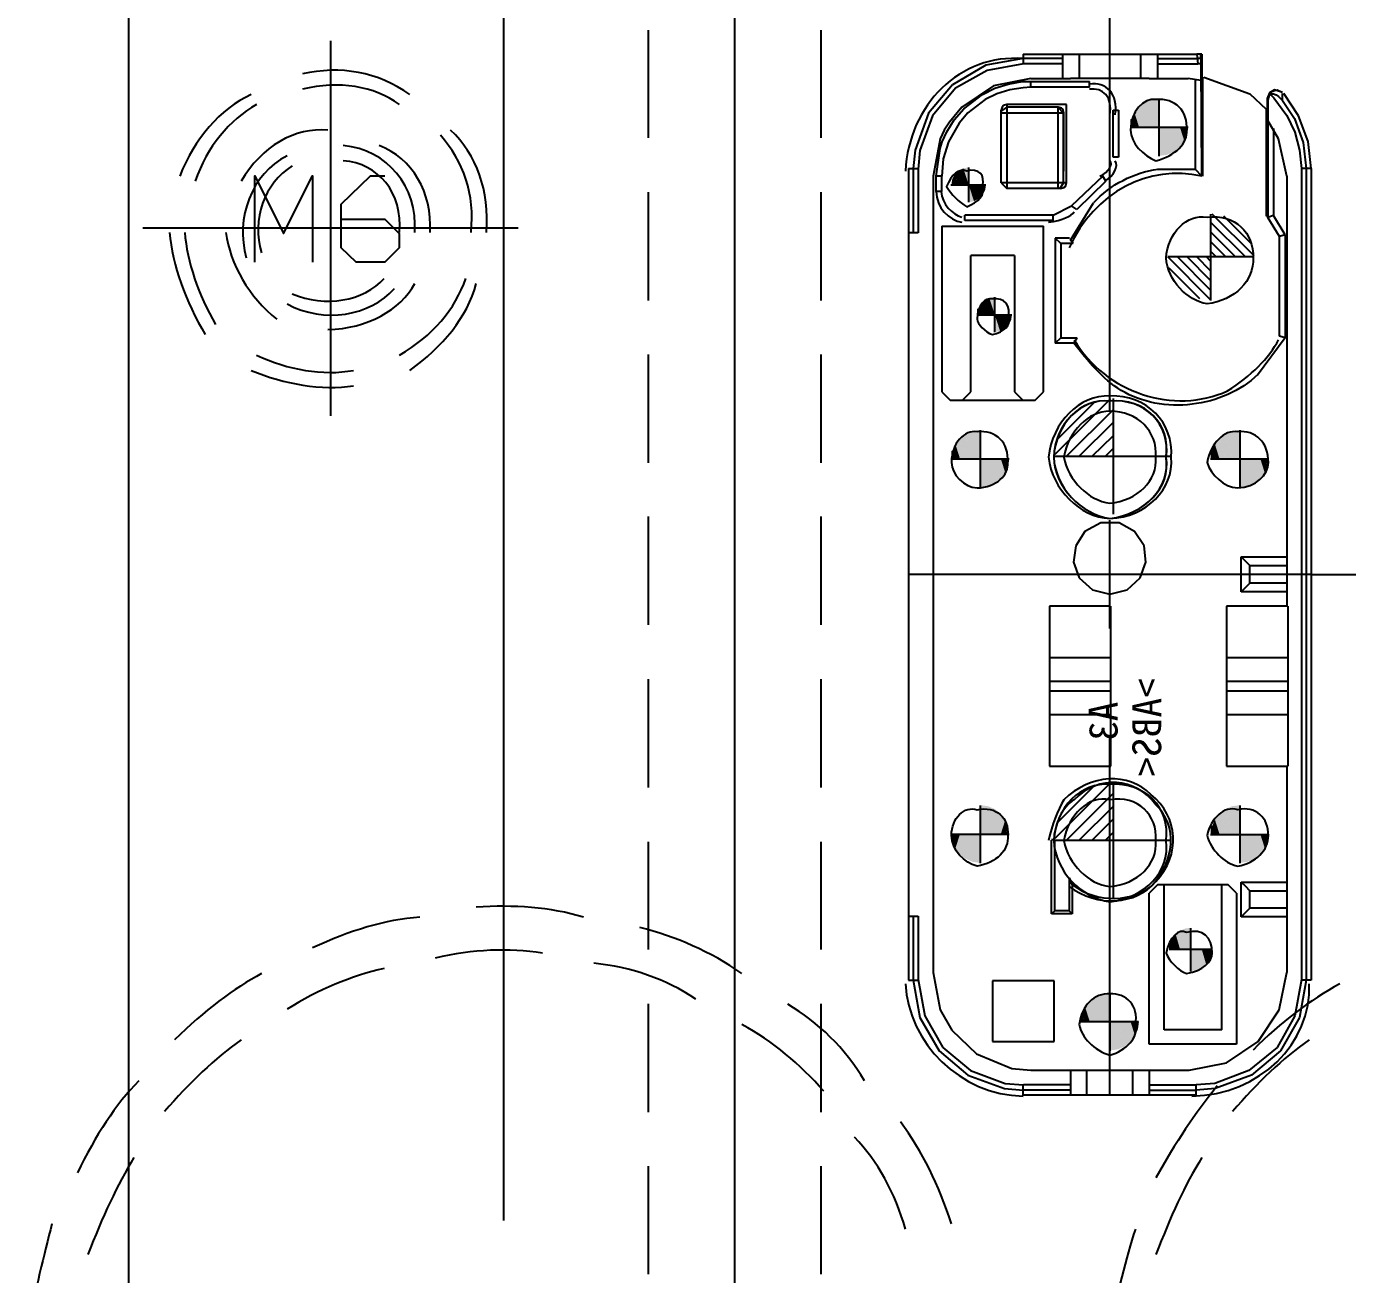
# Model space of a CAD drawing. Header units: millimetres. Extents: x 0 to 1170, y 491 to 1318.
# Drawn here: x 184.26 to 230.1, y 1083.93 to 1127.24 of the extents above; entities that cross this region are included whole.
import ezdxf

# ---------------------------------------------------------------- set-up
doc = ezdxf.new("R2010")
doc.units = ezdxf.units.MM
doc.styles.add('PDF SimSun', font='simsun.ttc')

# ---------------------------------------------------------------- blocks, each defined once
blk = doc.blocks.new('AHH1270-500010_1')
at = {"transparency": 33554687}
for points in [[(223.072, 1123.753), (223.072, 1124.619), (222.864, 1124.462)], [(223.313, 1123.753), (223.313, 1124.72), (223.072, 1124.619)], [(223.072, 1123.753), (223.313, 1123.754), (223.072, 1124.619)], [(223.573, 1123.753), (223.572, 1124.754), (223.313, 1124.72)], [(223.313, 1123.753), (223.572, 1123.754), (223.313, 1124.72)], [(222.705, 1123.753), (222.705, 1124.254), (222.605, 1124.013)], [(222.865, 1123.753), (222.864, 1124.462), (222.705, 1124.254)], [(222.705, 1123.753), (222.864, 1123.754), (222.705, 1124.254)], [(222.865, 1123.753), (223.072, 1123.754), (222.864, 1124.462)], [(222.605, 1123.753), (222.705, 1123.754), (222.605, 1124.013)], [(223.573, 1122.752), (223.833, 1122.786), (223.572, 1123.754)], [(223.832, 1122.786), (223.833, 1123.754), (223.572, 1123.754)], [(223.832, 1122.786), (224.074, 1122.887), (223.833, 1123.754)], [(224.073, 1122.886), (224.074, 1123.754), (223.833, 1123.754)], [(224.073, 1122.886), (224.281, 1123.045), (224.074, 1123.754)], [(224.281, 1123.045), (224.281, 1123.754), (224.074, 1123.754)], [(224.281, 1123.045), (224.439, 1123.252), (224.281, 1123.754)], [(224.44, 1123.252), (224.439, 1123.754), (224.281, 1123.754)], [(224.44, 1123.252), (224.54, 1123.493), (224.439, 1123.754)], [(224.54, 1123.494), (224.54, 1123.754), (224.439, 1123.754)], [(224.54, 1123.494), (224.574, 1123.754), (224.54, 1123.754)], [(216.769, 1121.747), (216.769, 1122.317), (216.601, 1122.232)], [(216.954, 1121.747), (216.953, 1122.348), (216.769, 1122.317)], [(216.769, 1121.747), (216.953, 1121.746), (216.769, 1122.317)], [(216.383, 1121.747), (216.382, 1121.933), (216.354, 1121.746)], [(216.468, 1121.747), (216.467, 1122.099), (216.382, 1121.933)], [(216.383, 1121.747), (216.467, 1121.746), (216.382, 1121.933)], [(216.601, 1121.747), (216.601, 1122.232), (216.467, 1122.099)], [(216.468, 1121.747), (216.601, 1121.746), (216.467, 1122.099)], [(216.601, 1121.747), (216.769, 1121.746), (216.601, 1122.232)], [(216.954, 1121.146), (217.14, 1121.175), (216.953, 1121.746)], [(217.14, 1121.175), (217.14, 1121.746), (216.953, 1121.746)], [(217.14, 1121.175), (217.308, 1121.261), (217.14, 1121.746)], [(217.307, 1121.261), (217.308, 1121.746), (217.14, 1121.746)], [(217.307, 1121.261), (217.441, 1121.393), (217.308, 1121.746)], [(217.44, 1121.394), (217.441, 1121.746), (217.308, 1121.746)], [(217.44, 1121.394), (217.526, 1121.562), (217.441, 1121.746)], [(217.526, 1121.561), (217.526, 1121.746), (217.441, 1121.746)], [(217.526, 1121.561), (217.555, 1121.746), (217.526, 1121.746)], [(217.504, 1117.244), (217.505, 1117.73), (217.372, 1117.597)], [(217.504, 1117.244), (217.672, 1117.244), (217.505, 1117.73)], [(217.672, 1117.244), (217.672, 1117.815), (217.505, 1117.73)], [(217.857, 1117.244), (217.858, 1117.845), (217.672, 1117.815)], [(217.672, 1117.244), (217.858, 1117.244), (217.672, 1117.815)], [(217.286, 1117.244), (217.372, 1117.244), (217.287, 1117.43)], [(217.371, 1117.244), (217.372, 1117.597), (217.287, 1117.43)], [(217.371, 1117.244), (217.505, 1117.244), (217.372, 1117.597)], [(217.857, 1116.643), (218.042, 1116.673), (217.858, 1117.244)], [(218.043, 1116.673), (218.042, 1117.244), (217.858, 1117.244)], [(218.043, 1116.673), (218.211, 1116.758), (218.042, 1117.244)], [(218.21, 1116.758), (218.211, 1117.244), (218.042, 1117.244)], [(218.21, 1116.758), (218.344, 1116.891), (218.211, 1117.244)], [(218.343, 1116.891), (218.344, 1117.244), (218.211, 1117.244)], [(218.343, 1116.891), (218.429, 1117.057), (218.344, 1117.244)], [(218.429, 1117.058), (218.429, 1117.244), (218.344, 1117.244)], [(218.429, 1117.058), (218.457, 1117.244), (218.429, 1117.244)], [(216.86, 1112.242), (216.859, 1113.108), (216.652, 1112.95)], [(217.102, 1112.242), (217.102, 1113.209), (216.859, 1113.108)], [(216.86, 1112.242), (217.102, 1112.241), (216.859, 1113.108)], [(217.361, 1112.242), (217.361, 1113.243), (217.102, 1113.209)], [(217.102, 1112.242), (217.361, 1112.241), (217.102, 1113.209)], [(225.864, 1112.242), (225.863, 1113.108), (225.656, 1112.95)], [(226.105, 1112.242), (226.104, 1113.209), (225.863, 1113.108)], [(225.864, 1112.242), (226.104, 1112.241), (225.863, 1113.108)], [(226.364, 1112.242), (226.365, 1113.243), (226.104, 1113.209)], [(226.105, 1112.242), (226.365, 1112.241), (226.104, 1113.209)], [(216.494, 1112.242), (216.494, 1112.743), (216.393, 1112.502)], [(216.653, 1112.242), (216.652, 1112.95), (216.494, 1112.743)], [(216.494, 1112.242), (216.652, 1112.241), (216.494, 1112.743)], [(216.653, 1112.242), (216.859, 1112.241), (216.652, 1112.95)], [(225.497, 1112.242), (225.498, 1112.743), (225.397, 1112.502)], [(225.497, 1112.242), (225.656, 1112.241), (225.498, 1112.743)], [(225.656, 1112.242), (225.656, 1112.95), (225.498, 1112.743)], [(225.656, 1112.242), (225.863, 1112.241), (225.656, 1112.95)], [(216.394, 1112.242), (216.494, 1112.241), (216.393, 1112.502)], [(217.361, 1111.24), (217.62, 1111.274), (217.361, 1112.241)], [(217.62, 1111.274), (217.62, 1112.241), (217.361, 1112.241)], [(217.62, 1111.274), (217.861, 1111.374), (217.62, 1112.241)], [(217.861, 1111.374), (217.861, 1112.241), (217.62, 1112.241)], [(217.861, 1111.374), (218.069, 1111.533), (217.861, 1112.241)], [(218.069, 1111.534), (218.069, 1112.241), (217.861, 1112.241)], [(218.069, 1111.534), (218.229, 1111.741), (218.069, 1112.241)], [(218.228, 1111.741), (218.229, 1112.241), (218.069, 1112.241)], [(218.228, 1111.741), (218.328, 1111.982), (218.229, 1112.241)], [(218.328, 1111.983), (218.328, 1112.241), (218.229, 1112.241)], [(218.328, 1111.983), (218.362, 1112.241), (218.328, 1112.241)], [(225.397, 1112.242), (225.498, 1112.241), (225.397, 1112.502)], [(226.364, 1111.24), (226.624, 1111.274), (226.365, 1112.241)], [(226.623, 1111.274), (226.624, 1112.241), (226.365, 1112.241)], [(226.623, 1111.274), (226.865, 1111.374), (226.624, 1112.241)], [(226.865, 1111.374), (226.865, 1112.241), (226.624, 1112.241)], [(226.865, 1111.374), (227.073, 1111.533), (226.865, 1112.241)], [(227.072, 1111.534), (227.073, 1112.241), (226.865, 1112.241)], [(227.072, 1111.534), (227.232, 1111.741), (227.073, 1112.241)], [(227.231, 1111.741), (227.232, 1112.241), (227.073, 1112.241)], [(227.231, 1111.741), (227.331, 1111.982), (227.232, 1112.241)], [(227.331, 1111.983), (227.331, 1112.241), (227.232, 1112.241)], [(227.331, 1111.983), (227.365, 1112.241), (227.331, 1112.241)], [(217.361, 1099.219), (217.62, 1100.187), (217.361, 1100.221)], [(217.62, 1099.219), (217.62, 1100.187), (217.361, 1099.219)], [(217.62, 1099.219), (217.861, 1100.086), (217.62, 1100.187)], [(217.861, 1099.219), (217.861, 1100.086), (217.62, 1099.219)], [(217.861, 1099.219), (218.069, 1099.928), (217.861, 1100.086)], [(218.069, 1099.219), (218.069, 1099.928), (217.861, 1099.219)], [(218.069, 1099.219), (218.229, 1099.721), (218.069, 1099.928)], [(225.656, 1099.219), (225.656, 1099.928), (225.498, 1099.721)], [(225.864, 1099.219), (225.863, 1100.086), (225.656, 1099.928)], [(225.656, 1099.219), (225.863, 1099.219), (225.656, 1099.928)], [(226.105, 1099.219), (226.104, 1100.187), (225.863, 1100.086)], [(225.864, 1099.219), (226.104, 1099.219), (225.863, 1100.086)], [(226.364, 1099.219), (226.365, 1100.221), (226.104, 1100.187)], [(226.105, 1099.219), (226.365, 1099.219), (226.104, 1100.187)], [(218.228, 1099.219), (218.229, 1099.721), (218.069, 1099.219)], [(218.228, 1099.219), (218.328, 1099.478), (218.229, 1099.721)], [(218.328, 1099.219), (218.328, 1099.478), (218.229, 1099.219)], [(218.328, 1099.219), (218.362, 1099.219), (218.328, 1099.478)], [(225.497, 1099.219), (225.498, 1099.721), (225.397, 1099.478)], [(225.397, 1099.219), (225.498, 1099.219), (225.397, 1099.478)], [(225.497, 1099.219), (225.656, 1099.219), (225.498, 1099.721)], [(216.394, 1098.96), (216.393, 1099.219), (216.359, 1099.219)], [(216.494, 1098.719), (216.494, 1099.219), (216.393, 1098.96)], [(216.394, 1098.96), (216.494, 1099.219), (216.393, 1099.219)], [(216.653, 1098.511), (216.652, 1099.219), (216.494, 1098.719)], [(216.494, 1098.719), (216.652, 1099.219), (216.494, 1099.219)], [(216.86, 1098.352), (216.859, 1099.219), (216.652, 1098.511)], [(216.653, 1098.511), (216.859, 1099.219), (216.652, 1099.219)], [(217.102, 1098.252), (217.102, 1099.219), (216.859, 1098.351)], [(216.86, 1098.352), (217.102, 1099.219), (216.859, 1099.219)], [(217.361, 1098.218), (217.361, 1099.219), (217.102, 1098.252)], [(217.102, 1098.252), (217.361, 1099.219), (217.102, 1099.219)], [(226.364, 1098.218), (226.624, 1098.252), (226.365, 1099.219)], [(226.623, 1098.252), (226.624, 1099.219), (226.365, 1099.219)], [(226.623, 1098.252), (226.865, 1098.351), (226.624, 1099.219)], [(226.865, 1098.352), (226.865, 1099.219), (226.624, 1099.219)], [(226.865, 1098.352), (227.073, 1098.511), (226.865, 1099.219)], [(227.072, 1098.511), (227.073, 1099.219), (226.865, 1099.219)], [(227.072, 1098.511), (227.232, 1098.719), (227.073, 1099.219)], [(227.231, 1098.719), (227.232, 1099.219), (227.073, 1099.219)], [(227.231, 1098.719), (227.331, 1098.96), (227.232, 1099.219)], [(227.331, 1098.96), (227.331, 1099.219), (227.232, 1099.219)], [(227.331, 1098.96), (227.365, 1099.219), (227.331, 1099.219)], [(224.135, 1095.216), (224.136, 1095.746), (224.015, 1095.592)], [(224.135, 1095.216), (224.29, 1095.216), (224.136, 1095.746)], [(224.291, 1095.216), (224.29, 1095.867), (224.136, 1095.746)], [(224.472, 1095.216), (224.471, 1095.941), (224.29, 1095.867)], [(224.291, 1095.216), (224.471, 1095.216), (224.29, 1095.867)], [(224.666, 1095.216), (224.666, 1095.966), (224.471, 1095.941)], [(224.472, 1095.216), (224.666, 1095.216), (224.471, 1095.941)], [(224.016, 1095.216), (224.015, 1095.592), (223.941, 1095.409)], [(223.941, 1095.216), (224.015, 1095.216), (223.941, 1095.409)], [(224.016, 1095.216), (224.136, 1095.216), (224.015, 1095.592)], [(224.666, 1094.465), (224.861, 1094.491), (224.666, 1095.216)], [(224.86, 1094.49), (224.861, 1095.216), (224.666, 1095.216)], [(224.86, 1094.49), (225.042, 1094.565), (224.861, 1095.216)], [(225.042, 1094.565), (225.042, 1095.216), (224.861, 1095.216)], [(225.042, 1094.565), (225.196, 1094.684), (225.042, 1095.216)], [(225.197, 1094.685), (225.196, 1095.216), (225.042, 1095.216)], [(225.197, 1094.685), (225.317, 1094.84), (225.196, 1095.216)], [(225.316, 1094.84), (225.317, 1095.216), (225.196, 1095.216)], [(225.316, 1094.84), (225.391, 1095.021), (225.317, 1095.216)], [(225.391, 1095.021), (225.391, 1095.216), (225.317, 1095.216)], [(225.391, 1095.021), (225.416, 1095.216), (225.391, 1095.216)], [(221.154, 1092.713), (221.155, 1093.421), (220.995, 1093.214)], [(221.154, 1092.713), (221.362, 1092.712), (221.155, 1093.421)], [(221.361, 1092.713), (221.362, 1093.579), (221.155, 1093.421)], [(221.361, 1092.713), (221.603, 1092.712), (221.362, 1093.579)], [(221.603, 1092.713), (221.603, 1093.68), (221.362, 1093.579)], [(221.862, 1092.713), (221.862, 1093.714), (221.603, 1093.68)], [(221.603, 1092.713), (221.862, 1092.712), (221.603, 1093.68)], [(220.895, 1092.713), (220.995, 1092.712), (220.896, 1092.971)], [(220.995, 1092.713), (220.995, 1093.214), (220.896, 1092.971)], [(220.995, 1092.713), (221.155, 1092.712), (220.995, 1093.214)], [(221.862, 1091.711), (222.121, 1091.745), (221.862, 1092.712)], [(222.121, 1091.745), (222.121, 1092.712), (221.862, 1092.712)], [(222.121, 1091.745), (222.362, 1091.845), (222.121, 1092.712)], [(222.363, 1091.845), (222.362, 1092.712), (222.121, 1092.712)], [(222.363, 1091.845), (222.57, 1092.004), (222.362, 1092.712)], [(222.57, 1092.004), (222.57, 1092.712), (222.362, 1092.712)], [(222.57, 1092.004), (222.729, 1092.212), (222.57, 1092.712)], [(222.729, 1092.212), (222.729, 1092.712), (222.57, 1092.712)], [(222.729, 1092.212), (222.829, 1092.453), (222.729, 1092.712)], [(222.829, 1092.453), (222.829, 1092.712), (222.729, 1092.712)], [(222.829, 1092.453), (222.864, 1092.712), (222.829, 1092.712)]]:
    blk.add_hatch(color=6, dxfattribs=at).paths.add_polyline_path(points)
at = {"color": 1, "transparency": 33554687}
for points in [[(221.855, 1126.283), (221.855, 1235.526)], [(200.822, 1096.702), (200.822, 1235.331)], [(221.855, 1113.869), (221.855, 1126.283)], [(221.855, 1106.35), (221.855, 1110.109)], [(228.842, 1108.229), (214.868, 1108.229)], [(228.842, 1108.229), (368.269, 1108.229)], [(221.855, 1090.158), (221.855, 1102.59)]]:
    blk.add_lwpolyline(points, dxfattribs=at)
at = {"color": 4, "transparency": 33554687}
blk.add_lwpolyline([(187.805, 1010.106), (287.933, 1010.106), (287.933, 1150.277), (187.805, 1150.277), (187.805, 1010.106)], dxfattribs=at)
at = {"color": 2, "transparency": 33554687}
for points in [[(208.838, 1017.803), (208.838, 1150.277)], [(205.841, 1123.374), (205.841, 1127.116)], [(211.835, 1123.374), (211.835, 1127.116)], [(205.841, 1117.735), (205.841, 1121.495)], [(211.835, 1117.735), (211.835, 1121.495)], [(205.841, 1112.095), (205.841, 1115.855)], [(211.835, 1112.095), (211.835, 1115.855)], [(205.841, 1106.474), (205.841, 1110.233)], [(211.835, 1106.474), (211.835, 1110.233)], [(205.841, 1100.834), (205.841, 1104.594)], [(211.835, 1100.834), (211.835, 1104.594)], [(205.841, 1095.213), (205.841, 1098.954)], [(211.835, 1095.213), (211.835, 1098.954)], [(205.841, 1089.573), (205.841, 1093.333)], [(211.835, 1089.573), (211.835, 1093.333)], [(205.841, 1083.951), (205.841, 1087.693)], [(211.835, 1083.951), (211.835, 1087.693)]]:
    blk.add_lwpolyline(points, dxfattribs=at)
at = {"color": 6, "transparency": 33554687}
for points in [[(194.81, 1126.744), (194.81, 1113.727)], [(223.558, 1124.74), (223.558, 1122.736)], [(222.565, 1123.747), (224.568, 1123.747)], [(222.605, 1123.753), (222.605, 1124.013), (222.605, 1123.753)], [(216.943, 1122.346), (216.943, 1121.14)], [(192.186, 1119.065), (192.186, 1122.062), (193.179, 1120.058), (194.19, 1122.062), (194.19, 1119.065)], [(195.183, 1120.555), (196.69, 1120.555), (197.187, 1120.058), (197.187, 1119.562), (196.69, 1119.065), (195.697, 1119.065), (195.183, 1119.562), (195.183, 1121.069), (196.194, 1122.062), (196.69, 1122.062)], [(216.34, 1121.743), (217.546, 1121.743)], [(225.349, 1120.732), (225.349, 1117.735)], [(226.555, 1119.242), (225.349, 1120.448)], [(226.856, 1119.278), (225.402, 1120.732)], [(226.785, 1119.686), (225.81, 1120.661)], [(201.319, 1120.235), (188.302, 1120.235)], [(226.218, 1119.242), (225.349, 1120.111)], [(225.881, 1119.242), (225.349, 1119.774)], [(225.349, 1117.753), (223.859, 1119.242)], [(226.856, 1119.242), (223.859, 1119.242)], [(225.349, 1118.09), (224.196, 1119.242)], [(225.349, 1118.427), (224.533, 1119.242)], [(225.349, 1118.764), (224.87, 1119.242)], [(225.349, 1119.101), (225.207, 1119.242)], [(225.544, 1119.242), (225.349, 1119.437)], [(224.976, 1117.788), (223.912, 1118.852)], [(217.847, 1117.841), (217.847, 1116.635)], [(217.244, 1117.238), (218.45, 1117.238)], [(217.286, 1117.244), (217.287, 1117.43), (217.286, 1117.244)], [(219.958, 1112.397), (221.891, 1114.33)], [(220.046, 1112.929), (221.341, 1114.224)], [(221.962, 1114.33), (221.962, 1110.322)], [(220.348, 1112.326), (221.962, 1113.94)], [(217.351, 1113.23), (217.351, 1111.227)], [(220.791, 1112.326), (221.962, 1113.496)], [(226.36, 1113.23), (226.36, 1111.227)], [(221.234, 1112.326), (221.962, 1113.035)], [(216.358, 1112.237), (218.362, 1112.237)], [(216.394, 1112.242), (216.393, 1112.502), (216.394, 1112.242)], [(219.958, 1112.326), (223.966, 1112.326)], [(221.696, 1112.326), (221.962, 1112.592)], [(225.349, 1112.237), (227.353, 1112.237)], [(225.397, 1112.242), (225.397, 1112.502), (225.397, 1112.242)], [(219.958, 1099.079), (221.891, 1101.012)], [(220.046, 1099.628), (221.341, 1100.923)], [(221.962, 1101.012), (221.962, 1097.021)], [(220.348, 1099.008), (221.962, 1100.622)], [(217.351, 1100.214), (217.351, 1098.21)], [(220.791, 1099.008), (221.962, 1100.178)], [(226.36, 1100.214), (226.36, 1098.21)], [(221.234, 1099.008), (221.962, 1099.735)], [(225.397, 1099.219), (225.397, 1099.478), (225.397, 1099.219)], [(218.362, 1099.203), (216.358, 1099.203)], [(219.958, 1099.008), (223.966, 1099.008)], [(221.696, 1099.008), (221.962, 1099.274)], [(225.349, 1099.203), (227.353, 1099.203)], [(224.657, 1094.45), (224.657, 1095.957)], [(225.402, 1095.213), (223.912, 1095.213)], [(223.941, 1095.216), (223.941, 1095.409), (223.941, 1095.216)], [(221.855, 1093.705), (221.855, 1091.701)], [(220.895, 1092.713), (220.896, 1092.971), (220.895, 1092.713)], [(220.844, 1092.712), (222.848, 1092.712)]]:
    blk.add_lwpolyline(points, dxfattribs=at)
at = {"color": 3, "transparency": 33554687}
for points in [[(218.84, 1126.123), (217.546, 1125.893)], [(218.858, 1125.946), (217.599, 1125.715)], [(218.84, 1126.283), (224.87, 1126.283)], [(218.84, 1126.283), (218.84, 1125.946)], [(220.206, 1126.123), (218.84, 1126.123)], [(220.206, 1125.946), (218.84, 1125.946)], [(220.206, 1126.283), (220.206, 1125.432)], [(220.791, 1126.283), (220.791, 1125.432)], [(222.919, 1126.283), (222.919, 1125.432)], [(223.504, 1126.283), (223.504, 1125.432)], [(223.504, 1126.123), (224.888, 1126.123)], [(223.504, 1125.946), (224.905, 1125.946)], [(224.87, 1126.283), (224.905, 1125.946)], [(225.047, 1126.283), (224.87, 1126.283)], [(225.012, 1126.123), (224.888, 1126.123)], [(225.012, 1125.946), (224.905, 1125.946)], [(225.012, 1126.123), (225.012, 1126.283)], [(225.012, 1126.123), (225.012, 1125.946)], [(225.012, 1125.946), (225.03, 1122.062)], [(225.047, 1126.283), (225.047, 1122.062)], [(217.546, 1125.893), (216.393, 1125.219)], [(217.599, 1125.715), (216.499, 1125.095)], [(225.065, 1125.485), (225.065, 1122.044)], [(225.118, 1125.485), (225.118, 1125.485)], [(225.118, 1125.485), (226.714, 1124.9)], [(216.393, 1125.219), (215.559, 1124.226)], [(216.499, 1125.095), (215.701, 1124.137)], [(217.812, 1125.183), (216.712, 1124.439)], [(217.439, 1124.882), (217.865, 1125.095)], [(219.106, 1125.432), (217.812, 1125.183)], [(217.865, 1125.095), (218.326, 1125.237)], [(218.379, 1125.041), (217.936, 1124.9)], [(218.326, 1125.237), (218.805, 1125.325)], [(218.84, 1125.112), (218.379, 1125.041)], [(218.805, 1125.325), (218.982, 1125.325), (219.053, 1125.325), (219.106, 1125.325)], [(219.106, 1125.13), (218.84, 1125.112)], [(219.106, 1125.432), (220.49, 1125.432)], [(219.106, 1125.325), (221.146, 1125.325)], [(219.106, 1125.13), (219.106, 1125.325)], [(221.146, 1125.13), (219.106, 1125.13)], [(223.221, 1125.432), (220.49, 1125.432)], [(221.146, 1125.13), (221.146, 1125.325)], [(223.221, 1125.432), (224.568, 1125.432)], [(225.012, 1125.361), (224.568, 1125.432)], [(224.817, 1125.396), (224.817, 1122.293)], [(225.012, 1125.361), (225.012, 1125.361)], [(227.566, 1125.041), (227.388, 1124.935), (227.317, 1124.74)], [(227.832, 1124.953), (227.654, 1125.024), (227.566, 1125.006), (227.477, 1124.971), (227.406, 1124.9), (227.353, 1124.811), (227.335, 1124.722)], [(227.849, 1124.953), (227.566, 1125.041)], [(216.783, 1124.385), (217.439, 1124.882)], [(217.528, 1124.705), (216.925, 1124.243)], [(217.936, 1124.9), (217.528, 1124.705)], [(226.714, 1124.9), (227.282, 1124.368)], [(227.317, 1124.74), (227.317, 1120.626)], [(227.335, 1124.651), (227.406, 1124.9)], [(227.335, 1124.651), (227.335, 1123.977)], [(227.335, 1124.651), (227.335, 1124.651)], [(227.406, 1124.9), (227.548, 1124.758), (227.991, 1124.155)], [(227.406, 1124.9), (227.53, 1124.9), (227.619, 1124.864), (227.707, 1124.811), (227.849, 1124.669)], [(227.832, 1124.953), (227.832, 1124.953)], [(227.849, 1124.669), (227.849, 1124.917)], [(227.849, 1124.917), (227.849, 1124.917)], [(227.849, 1124.669), (228.257, 1124.048)], [(228.399, 1124.137), (227.885, 1124.917)], [(227.885, 1124.917), (227.885, 1124.917)], [(215.559, 1124.226), (215.098, 1122.949)], [(215.701, 1124.137), (215.258, 1122.931)], [(216.712, 1124.439), (216.287, 1123.924)], [(216.446, 1123.995), (216.783, 1124.385)], [(216.925, 1124.243), (216.624, 1123.889)], [(218.273, 1124.527), (218.166, 1124.492), (218.113, 1124.439), (218.078, 1124.332)], [(218.078, 1121.814), (218.078, 1124.332)], [(220.241, 1124.226), (218.078, 1124.226)], [(218.273, 1124.439), (218.096, 1124.314)], [(218.096, 1124.314), (218.096, 1124.314)], [(220.348, 1124.527), (218.273, 1124.527)], [(218.273, 1124.527), (218.273, 1121.619)], [(220.046, 1124.439), (218.273, 1124.439)], [(220.064, 1124.439), (218.681, 1124.439)], [(218.681, 1124.439), (218.681, 1124.439)], [(220.046, 1124.439), (220.046, 1124.439)], [(220.046, 1124.439), (220.046, 1121.619)], [(220.241, 1124.226), (220.046, 1124.439)], [(220.259, 1124.243), (220.224, 1124.368), (220.17, 1124.403), (220.064, 1124.439)], [(220.241, 1124.226), (220.241, 1124.226)], [(220.241, 1121.814), (220.241, 1124.226)], [(220.259, 1122.222), (220.259, 1124.243)], [(220.348, 1121.814), (220.348, 1124.527)], [(221.962, 1124.332), (222.157, 1124.332)], [(221.962, 1122.701), (221.962, 1124.332)], [(222.157, 1124.332), (222.157, 1122.701)], [(227.282, 1124.368), (227.282, 1120.661)], [(227.282, 1124.368), (227.282, 1124.368)], [(227.991, 1124.155), (228.275, 1123.57)], [(228.736, 1123.25), (228.399, 1124.137)], [(216.287, 1123.924), (216.109, 1123.64), (215.967, 1123.339)], [(216.198, 1123.587), (216.446, 1123.995)], [(216.624, 1123.889), (216.251, 1123.233)], [(227.335, 1123.995), (227.335, 1120.608)], [(227.335, 1123.995), (227.335, 1123.995)], [(227.707, 1123.339), (227.335, 1123.977)], [(227.53, 1123.694), (227.53, 1120.679)], [(228.257, 1124.048), (228.559, 1123.215)], [(215.967, 1123.339), (215.719, 1122.044)], [(215.967, 1123.002), (216.038, 1123.233), (216.198, 1123.587)], [(216.251, 1123.233), (216.074, 1122.647)], [(227.991, 1122.044), (227.707, 1123.339)], [(228.275, 1123.57), (228.435, 1122.949)], [(228.559, 1123.215), (228.665, 1122.31)], [(228.842, 1122.31), (228.736, 1123.25)], [(215.098, 1122.949), (215.027, 1122.31)], [(215.258, 1122.931), (215.205, 1122.293)], [(215.826, 1122.044), (215.967, 1123.002)], [(222.157, 1122.701), (221.962, 1122.701)], [(228.435, 1122.949), (228.505, 1122.31)], [(214.868, 1122.31), (215.205, 1122.31)], [(214.868, 1122.31), (214.868, 1094.149)], [(215.027, 1122.31), (215.027, 1120.076)], [(215.205, 1122.31), (215.205, 1120.076)], [(216.074, 1122.647), (216.021, 1122.044)], [(223.504, 1122.293), (224.817, 1122.293)], [(224.817, 1122.293), (225.03, 1122.062)], [(228.842, 1122.31), (228.505, 1122.31)], [(228.505, 1122.31), (228.505, 1094.166)], [(228.665, 1122.31), (228.665, 1094.149)], [(228.842, 1122.31), (228.842, 1094.149)], [(215.719, 1122.044), (215.719, 1094.415)], [(216.021, 1122.044), (215.826, 1122.044)], [(215.826, 1121.512), (215.826, 1122.044)], [(216.021, 1121.512), (216.021, 1122.044)], [(220.348, 1121.814), (218.078, 1121.814)], [(218.078, 1121.814), (218.273, 1121.619)], [(220.241, 1121.814), (220.117, 1121.619)], [(220.135, 1121.619), (220.259, 1121.654), (220.312, 1121.69), (220.348, 1121.814)], [(220.259, 1122.222), (220.259, 1122.222)], [(221.607, 1122.044), (220.525, 1121.016)], [(221.713, 1121.867), (220.702, 1120.892)], [(221.713, 1121.867), (221.607, 1122.044)], [(227.991, 1122.044), (227.991, 1107.13)], [(216.021, 1121.512), (215.826, 1121.512)], [(220.135, 1121.619), (218.273, 1121.619)], [(220.117, 1121.619), (220.117, 1121.619)], [(219.887, 1120.697), (220.525, 1121.016)], [(220.578, 1119.703), (220.49, 1119.828), (221.288, 1121.122)], [(220.702, 1120.892), (220.525, 1121.016)], [(219.887, 1120.697), (216.819, 1120.697)], [(216.819, 1120.501), (216.819, 1120.697)], [(219.887, 1120.501), (216.819, 1120.501)], [(219.887, 1120.501), (219.887, 1120.697)], [(227.53, 1120.679), (227.335, 1120.608)], [(227.743, 1119.952), (227.335, 1120.608)], [(227.335, 1120.608), (227.335, 1120.608)], [(227.938, 1120.005), (227.53, 1120.679)], [(215.205, 1120.076), (214.868, 1120.076)], [(216.021, 1120.306), (219.55, 1120.306)], [(216.021, 1120.306), (216.021, 1114.561)], [(219.55, 1114.561), (219.55, 1120.306)], [(227.938, 1120.005), (227.743, 1119.952)], [(227.743, 1116.494), (227.743, 1119.952)], [(227.938, 1120.005), (227.938, 1116.44)], [(220.454, 1119.899), (219.958, 1119.899)], [(219.958, 1119.899), (219.958, 1116.245)], [(220.153, 1119.703), (219.958, 1119.899)], [(220.578, 1119.703), (220.153, 1119.703)], [(220.153, 1119.703), (220.153, 1116.44)], [(218.539, 1119.296), (217.031, 1119.296)], [(217.031, 1114.561), (217.031, 1119.296)], [(218.539, 1119.296), (218.539, 1114.561)], [(220.153, 1116.44), (219.958, 1116.245)], [(220.153, 1116.44), (220.72, 1116.44)], [(220.596, 1116.245), (220.72, 1116.44)], [(227.938, 1116.44), (226.98, 1115.146)], [(227.938, 1116.44), (227.743, 1116.494)], [(220.596, 1116.245), (219.958, 1116.245)], [(216.021, 1114.561), (216.322, 1114.259)], [(216.73, 1114.259), (217.031, 1114.561)], [(218.539, 1114.561), (218.84, 1114.259)], [(219.248, 1114.259), (219.55, 1114.561)], [(219.248, 1114.259), (216.322, 1114.259)], [(221.536, 1110.021), (220.986, 1109.719)], [(222.174, 1110.021), (221.536, 1110.021)], [(222.706, 1109.719), (222.174, 1110.021)], [(220.986, 1109.719), (220.667, 1109.223)], [(223.043, 1109.223), (222.706, 1109.719)], [(220.667, 1109.223), (220.596, 1108.655)], [(223.097, 1108.655), (223.043, 1109.223)], [(220.596, 1108.655), (220.791, 1108.105)], [(222.901, 1108.105), (223.097, 1108.655)], [(226.413, 1108.832), (227.991, 1108.832)], [(226.413, 1107.627), (226.413, 1108.832)], [(226.714, 1108.531), (226.572, 1108.673), (226.413, 1108.832)], [(226.714, 1108.531), (227.991, 1108.531)], [(226.714, 1107.928), (226.714, 1108.531)], [(220.791, 1108.105), (221.252, 1107.697)], [(222.458, 1107.697), (222.901, 1108.105)], [(221.252, 1107.697), (221.855, 1107.538)], [(221.855, 1107.538), (222.458, 1107.697)], [(226.714, 1107.928), (226.572, 1107.786), (226.413, 1107.627)], [(227.991, 1107.627), (226.413, 1107.627)], [(227.991, 1107.928), (226.714, 1107.928)], [(219.762, 1107.13), (219.762, 1101.579)], [(221.855, 1107.13), (219.762, 1107.13)], [(221.891, 1101.579), (221.891, 1107.13)], [(228.027, 1107.13), (225.899, 1107.13)], [(225.899, 1107.13), (225.899, 1101.579)], [(228.027, 1107.13), (228.027, 1101.579)], [(219.762, 1105.339), (221.891, 1105.339)], [(225.899, 1105.339), (228.027, 1105.339)], [(219.762, 1104.523), (221.891, 1104.523)], [(225.899, 1104.523), (228.027, 1104.523)], [(219.762, 1104.186), (221.891, 1104.186)], [(225.899, 1104.186), (228.027, 1104.186)], [(219.762, 1103.37), (221.891, 1103.37)], [(225.899, 1103.37), (228.027, 1103.37)], [(219.762, 1101.579), (221.891, 1101.579)], [(225.899, 1101.579), (228.027, 1101.579)], [(227.991, 1101.579), (227.991, 1094.415)], [(219.833, 1099.025), (219.94, 1099.025)], [(219.833, 1096.454), (219.833, 1099.008)], [(219.94, 1096.56), (219.94, 1099.025)], [(220.436, 1097.695), (220.436, 1096.56)], [(220.436, 1097.695), (220.49, 1097.589), (220.49, 1097.553), (220.507, 1097.518), (220.543, 1097.447)], [(226.413, 1096.348), (226.413, 1097.553)], [(226.413, 1097.553), (227.991, 1097.553)], [(226.714, 1097.252), (226.572, 1097.394), (226.413, 1097.553)], [(220.543, 1097.447), (220.543, 1096.454)], [(223.522, 1097.465), (223.221, 1097.163)], [(223.221, 1091.932), (223.221, 1097.163)], [(223.522, 1097.465), (225.952, 1097.465)], [(223.735, 1092.428), (223.735, 1097.465)], [(225.739, 1092.428), (225.739, 1097.465)], [(226.253, 1097.163), (225.952, 1097.465)], [(226.253, 1097.163), (226.253, 1091.932)], [(226.714, 1096.649), (226.714, 1097.252)], [(226.714, 1097.252), (227.991, 1097.252)], [(226.714, 1096.649), (226.572, 1096.507), (226.413, 1096.348)], [(227.991, 1096.649), (226.714, 1096.649)], [(214.868, 1096.365), (215.205, 1096.365)], [(215.027, 1096.365), (215.027, 1094.149)], [(215.205, 1096.365), (215.205, 1094.149)], [(219.94, 1096.56), (219.833, 1096.454)], [(220.543, 1096.454), (219.833, 1096.454)], [(220.436, 1096.56), (219.94, 1096.56)], [(220.436, 1096.56), (220.543, 1096.454)], [(227.991, 1096.348), (226.413, 1096.348)], [(215.719, 1094.415), (215.967, 1093.12)], [(227.725, 1093.12), (227.991, 1094.415)], [(214.868, 1094.149), (215.205, 1094.149)], [(215.027, 1094.149), (215.258, 1092.854)], [(215.205, 1094.166), (215.435, 1092.907)], [(217.776, 1094.131), (217.776, 1092.02)], [(219.922, 1094.131), (217.776, 1094.131)], [(219.922, 1092.02), (219.922, 1094.131)], [(228.505, 1094.166), (228.275, 1092.907)], [(228.665, 1094.149), (228.435, 1092.854)], [(228.842, 1094.149), (228.505, 1094.149)], [(215.435, 1092.907), (216.056, 1091.808)], [(215.967, 1093.12), (216.375, 1092.41)], [(226.998, 1092.02), (227.725, 1093.12)], [(228.275, 1092.907), (227.654, 1091.808)], [(215.258, 1092.854), (215.932, 1091.701)], [(228.435, 1092.854), (227.778, 1091.701)], [(216.375, 1092.41), (217.227, 1091.595)], [(217.776, 1092.02), (219.922, 1092.02)], [(225.739, 1092.428), (223.735, 1092.428)], [(225.899, 1091.276), (226.998, 1092.02)], [(215.932, 1091.701), (216.925, 1090.85)], [(216.056, 1091.808), (217.014, 1091.01)], [(217.227, 1091.595), (218.45, 1091.08)], [(226.253, 1091.932), (223.221, 1091.932)], [(227.654, 1091.808), (226.679, 1091.01)], [(227.778, 1091.701), (226.768, 1090.85)], [(218.45, 1091.08), (219.106, 1091.027)], [(224.604, 1091.027), (225.899, 1091.276)], [(216.925, 1090.85), (218.202, 1090.389)], [(217.014, 1091.01), (218.22, 1090.566)], [(219.106, 1091.027), (220.827, 1091.027)], [(220.49, 1091.027), (220.49, 1090.158)], [(220.827, 1091.027), (222.884, 1091.027)], [(221.057, 1090.158), (221.057, 1091.027)], [(222.653, 1090.158), (222.653, 1091.027)], [(222.884, 1091.027), (224.604, 1091.027)], [(223.221, 1091.027), (223.221, 1090.158)], [(226.679, 1091.01), (225.491, 1090.566)], [(226.768, 1090.85), (225.508, 1090.389)], [(218.202, 1090.389), (218.84, 1090.336)], [(218.22, 1090.566), (218.858, 1090.513)], [(218.84, 1090.158), (218.84, 1090.513)], [(220.49, 1090.336), (218.84, 1090.336)], [(224.852, 1090.158), (218.84, 1090.158)], [(220.49, 1090.513), (218.858, 1090.513)], [(223.221, 1090.513), (224.852, 1090.513)], [(223.221, 1090.336), (224.852, 1090.336)], [(225.491, 1090.566), (224.852, 1090.513)], [(224.852, 1090.158), (224.852, 1090.513)], [(225.508, 1090.389), (224.852, 1090.336)]]:
    blk.add_lwpolyline(points, dxfattribs=at)
at = {"color": 5, "transparency": 33554687}
blk.add_lwpolyline([(200.822, 1085.813), (200.822, 1096.702)], dxfattribs=at)
at = {"color": 3, "transparency": 33554687}
for points in [[(218.84, 1126.123), (216.656, 1126.298), (214.871, 1124.513), (214.761, 1122.222)], [(222.032, 1124.173), (222.167, 1124.89), (221.716, 1125.341), (221.146, 1125.237)], [(221.855, 1124.173), (221.966, 1124.779), (221.605, 1125.14), (221.146, 1125.059)], [(221.297, 1121.133), (221.867, 1121.748), (222.687, 1122.175), (223.518, 1122.293)], [(221.5, 1122.044), (221.834, 1122.2), (221.966, 1122.449), (221.855, 1122.576)], [(221.678, 1121.867), (222.003, 1122.071), (222.167, 1122.382), (222.032, 1122.576)], [(225.047, 1122.044), (223.212, 1122.476), (221.313, 1121.482), (220.436, 1119.562)], [(215.826, 1121.512), (215.827, 1120.961), (216.278, 1120.511), (216.712, 1120.448)], [(216.003, 1121.512), (216.029, 1121.073), (216.389, 1120.712), (216.712, 1120.626)], [(219.727, 1120.448), (220.216, 1120.511), (220.512, 1120.658), (220.614, 1120.803)], [(222.246, 1114.61), (221.592, 1115.003), (221.099, 1115.627), (220.606, 1116.251)], [(226.987, 1115.162), (226.39, 1114.587), (225.564, 1114.231), (224.704, 1114.13)], [(224.704, 1114.13), (223.845, 1114.03), (222.951, 1114.185), (222.246, 1114.61)], [(214.761, 1094.024), (214.871, 1091.961), (216.656, 1090.176), (218.84, 1090.123)], [(224.693, 1090.123), (227.069, 1090.176), (228.854, 1091.961), (228.771, 1094.024)]]:
    blk.add_open_spline(points, degree=3, dxfattribs=at)
at = {"color": 6, "transparency": 33554687}
for points in [[(197.559, 1124.882), (196.46, 1125.663), (195.147, 1125.895), (193.835, 1125.591)], [(197.205, 1124.527), (196.312, 1125.171), (195.118, 1125.381), (193.835, 1125.059)], [(192.062, 1124.882), (190.953, 1124.368), (190.096, 1123.347), (189.579, 1122.044)], [(192.239, 1124.527), (191.305, 1123.994), (190.526, 1123.065), (190.111, 1121.867)], [(194.722, 1123.64), (193.576, 1123.751), (192.419, 1123.083), (191.707, 1121.867)], [(200.219, 1120.094), (200.335, 1121.541), (199.879, 1122.795), (198.978, 1123.64)], [(199.687, 1120.094), (199.834, 1121.423), (199.42, 1122.563), (198.623, 1123.463)], [(193.303, 1122.754), (192.063, 1122.119), (191.507, 1120.589), (191.884, 1119.207)], [(197.737, 1120.094), (197.832, 1121.704), (196.785, 1122.952), (195.254, 1123.108)], [(198.269, 1120.094), (198.332, 1121.499), (197.664, 1122.655), (196.495, 1123.108)], [(193.48, 1122.399), (192.524, 1121.807), (192.06, 1120.532), (192.416, 1119.384)], [(197.205, 1120.094), (197.331, 1121.461), (196.459, 1122.501), (195.254, 1122.576)], [(189.224, 1120.094), (189.321, 1118.952), (189.777, 1117.698), (190.466, 1116.547)], [(189.756, 1120.094), (189.821, 1119.07), (190.236, 1117.93), (190.82, 1116.901)], [(191.175, 1120.094), (191.323, 1118.994), (191.991, 1117.838), (192.948, 1117.079)], [(193.303, 1117.611), (194.588, 1116.916), (196.192, 1117.199), (197.027, 1118.143)], [(193.48, 1117.966), (194.628, 1117.471), (195.965, 1117.707), (196.673, 1118.498)], [(194.722, 1116.724), (196.08, 1116.742), (197.237, 1117.41), (197.737, 1118.32)], [(197.205, 1115.837), (198.35, 1116.499), (199.13, 1117.428), (199.51, 1118.498)], [(197.559, 1115.305), (198.703, 1116.125), (199.56, 1117.146), (199.865, 1118.32)], [(192.239, 1115.837), (193.344, 1115.322), (194.538, 1115.112), (195.608, 1115.305)], [(192.062, 1115.305), (193.196, 1114.83), (194.509, 1114.598), (195.608, 1114.773)]]:
    blk.add_open_spline(points, degree=3, dxfattribs=at)
for points in [[(224.515, 1123.64), (224.574, 1123.2), (224.126, 1122.752), (223.451, 1122.576), (223.02, 1122.752), (222.571, 1123.2), (222.565, 1123.64), (222.571, 1124.306), (223.02, 1124.755), (223.451, 1124.705), (224.126, 1124.755), (224.574, 1124.306), (224.515, 1123.64)], [(217.422, 1121.69), (217.555, 1121.415), (217.286, 1121.146), (216.89, 1120.98), (216.622, 1121.146), (216.353, 1121.415), (216.18, 1121.69), (216.353, 1122.079), (216.622, 1122.348), (216.89, 1122.222), (217.286, 1122.348), (217.555, 1122.079), (217.422, 1121.69)], [(223.806, 1119.207), (223.861, 1118.416), (224.533, 1117.744), (225.225, 1117.611), (226.192, 1117.744), (226.865, 1118.416), (226.821, 1119.207), (226.865, 1120.075), (226.192, 1120.748), (225.225, 1120.626), (224.533, 1120.748), (223.861, 1120.075), (223.806, 1119.207)], [(218.308, 1117.079), (218.458, 1116.912), (218.189, 1116.643), (217.776, 1116.547), (217.526, 1116.643), (217.257, 1116.912), (217.244, 1117.079), (217.257, 1117.576), (217.526, 1117.845), (217.776, 1117.788), (218.189, 1117.845), (218.458, 1117.576), (218.308, 1117.079)], [(223.806, 1112.291), (223.966, 1111.231), (223.069, 1110.335), (221.855, 1110.162), (220.857, 1110.335), (219.961, 1111.231), (219.904, 1112.291), (219.961, 1113.443), (220.857, 1114.34), (221.855, 1114.241), (223.069, 1114.34), (223.966, 1113.443), (223.806, 1112.291)], [(218.308, 1112.113), (218.362, 1111.689), (217.914, 1111.24), (217.244, 1111.227), (216.808, 1111.24), (216.359, 1111.689), (216.358, 1112.113), (216.359, 1112.794), (216.808, 1113.243), (217.244, 1113.177), (217.914, 1113.243), (218.362, 1112.794), (218.308, 1112.113)], [(227.353, 1112.113), (227.365, 1111.689), (226.917, 1111.24), (226.289, 1111.227), (225.811, 1111.24), (225.363, 1111.689), (225.225, 1112.113), (225.363, 1112.794), (225.811, 1113.243), (226.289, 1113.177), (226.917, 1113.243), (227.365, 1112.794), (227.353, 1112.113)], [(223.806, 1098.99), (223.966, 1097.919), (223.069, 1097.022), (221.855, 1096.862), (220.857, 1097.022), (219.961, 1097.919), (219.904, 1098.99), (219.961, 1100.131), (220.857, 1101.027), (221.855, 1100.941), (223.069, 1101.027), (223.966, 1100.131), (223.806, 1098.99)], [(216.358, 1099.167), (216.359, 1098.666), (216.808, 1098.218), (217.244, 1098.103), (217.914, 1098.218), (218.362, 1098.666), (218.308, 1099.167), (218.362, 1099.772), (217.914, 1100.22), (217.244, 1100.054), (216.808, 1100.22), (216.359, 1099.772), (216.358, 1099.167)], [(227.353, 1099.167), (227.365, 1098.666), (226.917, 1098.218), (226.289, 1098.103), (225.811, 1098.218), (225.363, 1098.666), (225.225, 1099.167), (225.363, 1099.772), (225.811, 1100.22), (226.289, 1100.054), (226.917, 1100.22), (227.365, 1099.772), (227.353, 1099.167)], [(225.402, 1095.088), (225.417, 1094.801), (225.081, 1094.465), (224.515, 1094.379), (224.251, 1094.465), (223.915, 1094.801), (223.806, 1095.088), (223.915, 1095.63), (224.251, 1095.967), (224.515, 1095.798), (225.081, 1095.967), (225.417, 1095.63), (225.402, 1095.088)], [(222.742, 1092.606), (222.863, 1092.159), (222.415, 1091.711), (221.855, 1091.542), (221.309, 1091.711), (220.861, 1092.159), (220.791, 1092.606), (220.861, 1093.266), (221.309, 1093.714), (221.855, 1093.67), (222.415, 1093.714), (222.863, 1093.266), (222.742, 1092.606)]]:
    blk.add_open_spline(points, degree=3, knots=[0, 0, 0, 0, 1, 1, 1, 2, 2, 2, 3, 3, 3, 4, 4, 4, 4], dxfattribs=at)
at = {"color": 3, "transparency": 33554687}
for points, knots in [([(220.614, 1116.369), (221.709, 1114.52), (224.071, 1113.748), (225.934, 1114.596), (226.762, 1115.114), (227.374, 1115.734), (227.707, 1116.369)], [0, 0, 0, 0, 1, 1, 1, 2, 2, 2, 2]), ([(223.983, 1112.291), (224.076, 1111.175), (223.13, 1110.228), (221.855, 1110.162), (220.796, 1110.228), (219.85, 1111.175), (219.727, 1112.291), (219.85, 1113.509), (220.796, 1114.455), (221.855, 1114.419), (223.13, 1114.455), (224.076, 1113.509), (223.983, 1112.291)], [0, 0, 0, 0, 1, 1, 1, 2, 2, 2, 3, 3, 3, 4, 4, 4, 4]), ([(223.806, 1112.291), (223.976, 1111.23), (223.075, 1110.329), (221.855, 1110.162), (220.852, 1110.329), (219.951, 1111.23), (219.904, 1112.291), (219.951, 1113.453), (220.852, 1114.354), (221.855, 1114.241), (223.075, 1114.354), (223.976, 1113.453), (223.806, 1112.291)], [0, 0, 0, 0, 1, 1, 1, 2, 2, 2, 3, 3, 3, 4, 4, 4, 4]), ([(223.451, 1112.291), (223.513, 1111.486), (222.819, 1110.792), (221.855, 1110.695), (221.107, 1110.792), (220.413, 1111.486), (220.259, 1112.291), (220.413, 1113.198), (221.107, 1113.891), (221.855, 1113.887), (222.819, 1113.891), (223.513, 1113.198), (223.451, 1112.291)], [0, 0, 0, 0, 1, 1, 1, 2, 2, 2, 3, 3, 3, 4, 4, 4, 4]), ([(220.436, 1097.394), (221.424, 1096.676), (222.76, 1096.751), (223.451, 1097.571), (224.316, 1098.49), (224.242, 1099.826), (223.274, 1100.586), (222.502, 1101.382), (221.166, 1101.308), (220.259, 1100.409), (220.039, 1100.047), (219.847, 1099.541), (219.727, 1098.99)], [0, 0, 0, 0, 1, 1, 1, 2, 2, 2, 3, 3, 3, 4, 4, 4, 4]), ([(220.436, 1097.571), (221.189, 1096.864), (222.461, 1096.785), (223.274, 1097.394), (224.128, 1098.255), (224.208, 1099.527), (223.451, 1100.231), (222.737, 1101.194), (221.465, 1101.274), (220.614, 1100.409), (220.199, 1100.156), (219.951, 1099.607), (219.904, 1098.99)], [0, 0, 0, 0, 1, 1, 1, 2, 2, 2, 3, 3, 3, 4, 4, 4, 4]), ([(223.451, 1098.99), (223.513, 1098.173), (222.819, 1097.48), (221.855, 1097.394), (221.107, 1097.48), (220.413, 1098.173), (220.259, 1098.99), (220.413, 1099.885), (221.107, 1100.579), (221.855, 1100.409), (222.819, 1100.579), (223.513, 1099.885), (223.451, 1098.99)], [0, 0, 0, 0, 1, 1, 1, 2, 2, 2, 3, 3, 3, 4, 4, 4, 4])]:
    blk.add_open_spline(points, degree=3, knots=knots, dxfattribs=at)
at = {"color": 5, "transparency": 33554687}
for points in [[(203.589, 1096.33), (202.441, 1096.689), (201.156, 1096.764), (199.865, 1096.684)], [(197.914, 1096.33), (196.703, 1096.244), (195.47, 1095.875), (194.19, 1095.266)], [(209.087, 1094.379), (207.985, 1095.146), (206.803, 1095.656), (205.54, 1095.975)], [(202.17, 1095.088), (200.992, 1095.266), (199.752, 1095.227), (198.446, 1094.911)], [(207.49, 1093.492), (206.425, 1094.192), (205.255, 1094.604), (203.944, 1094.734)], [(192.416, 1094.379), (191.464, 1093.863), (190.431, 1093.094), (189.402, 1092.074)], [(196.673, 1094.556), (195.537, 1094.304), (194.396, 1093.821), (193.303, 1093.138)], [(213.343, 1090.655), (212.667, 1091.799), (211.73, 1092.682), (210.683, 1093.315)], [(211.924, 1090.3), (211.103, 1091.228), (210.161, 1092.034), (209.087, 1092.606)], [(191.707, 1092.074), (190.799, 1091.438), (189.909, 1090.575), (189.047, 1089.591)], [(188.16, 1090.655), (187.355, 1089.833), (186.648, 1088.758), (186.032, 1087.463)], [(216.358, 1085.689), (215.922, 1087.053), (215.344, 1088.203), (214.584, 1089.236)], [(214.761, 1085.512), (214.394, 1086.774), (213.808, 1087.866), (212.988, 1088.704)], [(187.983, 1087.995), (187.416, 1087.053), (186.898, 1085.927), (186.387, 1084.625)], [(185.145, 1085.689), (184.872, 1084.641), (184.575, 1083.389), (184.259, 1081.965)]]:
    blk.add_open_spline(points, degree=3, dxfattribs=at)
at = {"color": 4, "transparency": 33554687}
for points in [[(229.836, 1094.024), (228.795, 1093.449), (227.794, 1092.703), (226.821, 1091.719)], [(228.771, 1092.074), (227.846, 1091.438), (226.956, 1090.575), (226.111, 1089.591)], [(225.579, 1090.477), (224.811, 1089.541), (224.125, 1088.498), (223.451, 1087.285)], [(225.047, 1087.995), (224.463, 1087.053), (223.945, 1085.927), (223.451, 1084.625)], [(222.742, 1085.512), (222.403, 1084.507), (222.115, 1083.292), (221.855, 1081.965)]]:
    blk.add_open_spline(points, degree=3, dxfattribs=at)
at = {"color": 1, "extrusion": (0, 0, -1), "char_height": 1.00116, "attachment_point": 7, "text_direction": (0, -1, 0), "style": 'PDF SimSun'}
for s, insert in [('\\W1.000140;>ABS<', (223.651, 1104.625)), ('\\W0.999706;A3', (222.138, 1103.812))]:
    blk.add_mtext(s, dxfattribs=dict(at, insert=insert))

msp = doc.modelspace()

# ---------------------------------------------------------------- block references
msp.add_blockref('AHH1270-500010_1', (0, 0))

doc.saveas('drawing.dxf')
